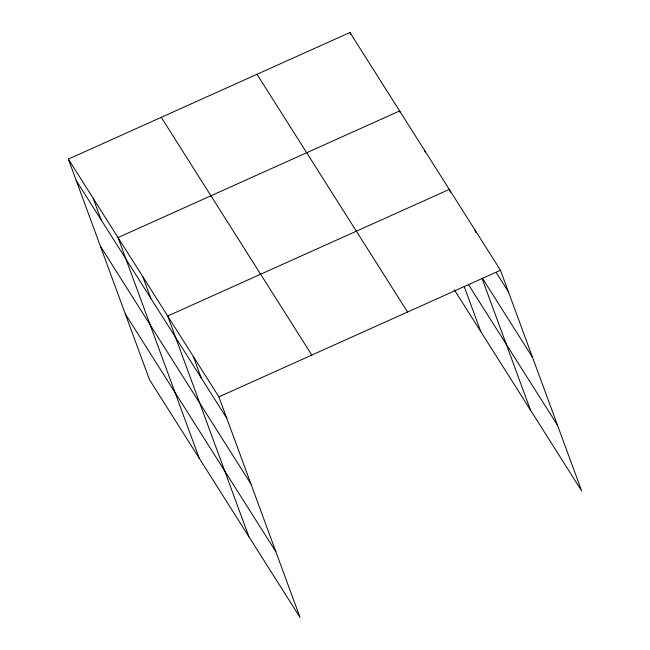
<?xml version="1.0" encoding="UTF-8"?>
<svg xmlns="http://www.w3.org/2000/svg" width="650" height="650" viewBox="0 0 650 650"><rect width="100%" height="100%" fill="white"/><g stroke="black" fill="none" stroke-linecap="round" stroke-linejoin="round"><path stroke-width="0.97" d="M68.347 159.104L218.887 396.849L300.064 617.5L149.524 379.746L68.347 159.104L349.936 32.5L500.476 270.254L581.653 490.896L454.334 289.819M218.887 396.849L500.476 270.254M496.088 272.301L508.357 291.663M482.422 278.265L532.545 357.411M468.479 284.619L557.464 425.149M257.01 74.279L407.55 312.033M161.265 117.325L311.813 355.071M76.221 180.513L226.769 418.267M100.417 246.261L250.957 484.014M125.336 313.999L275.876 551.753M474.882 229.832L475.906 232.627M450.32 192.213L449.288 189.418L167.7 316.014L248.885 536.664M482.048 278.46L530.473 410.061M424.45 150.191L425.132 152.051M400.294 112.824L399.612 110.955L118.024 237.559L199.209 458.209M464.206 286.52L480.797 331.606M349.936 32.5L350.618 34.361M193.294 356.436L201.175 377.853M142.862 276.786L150.743 298.204M93.186 198.331L101.059 219.749"/></g></svg>
